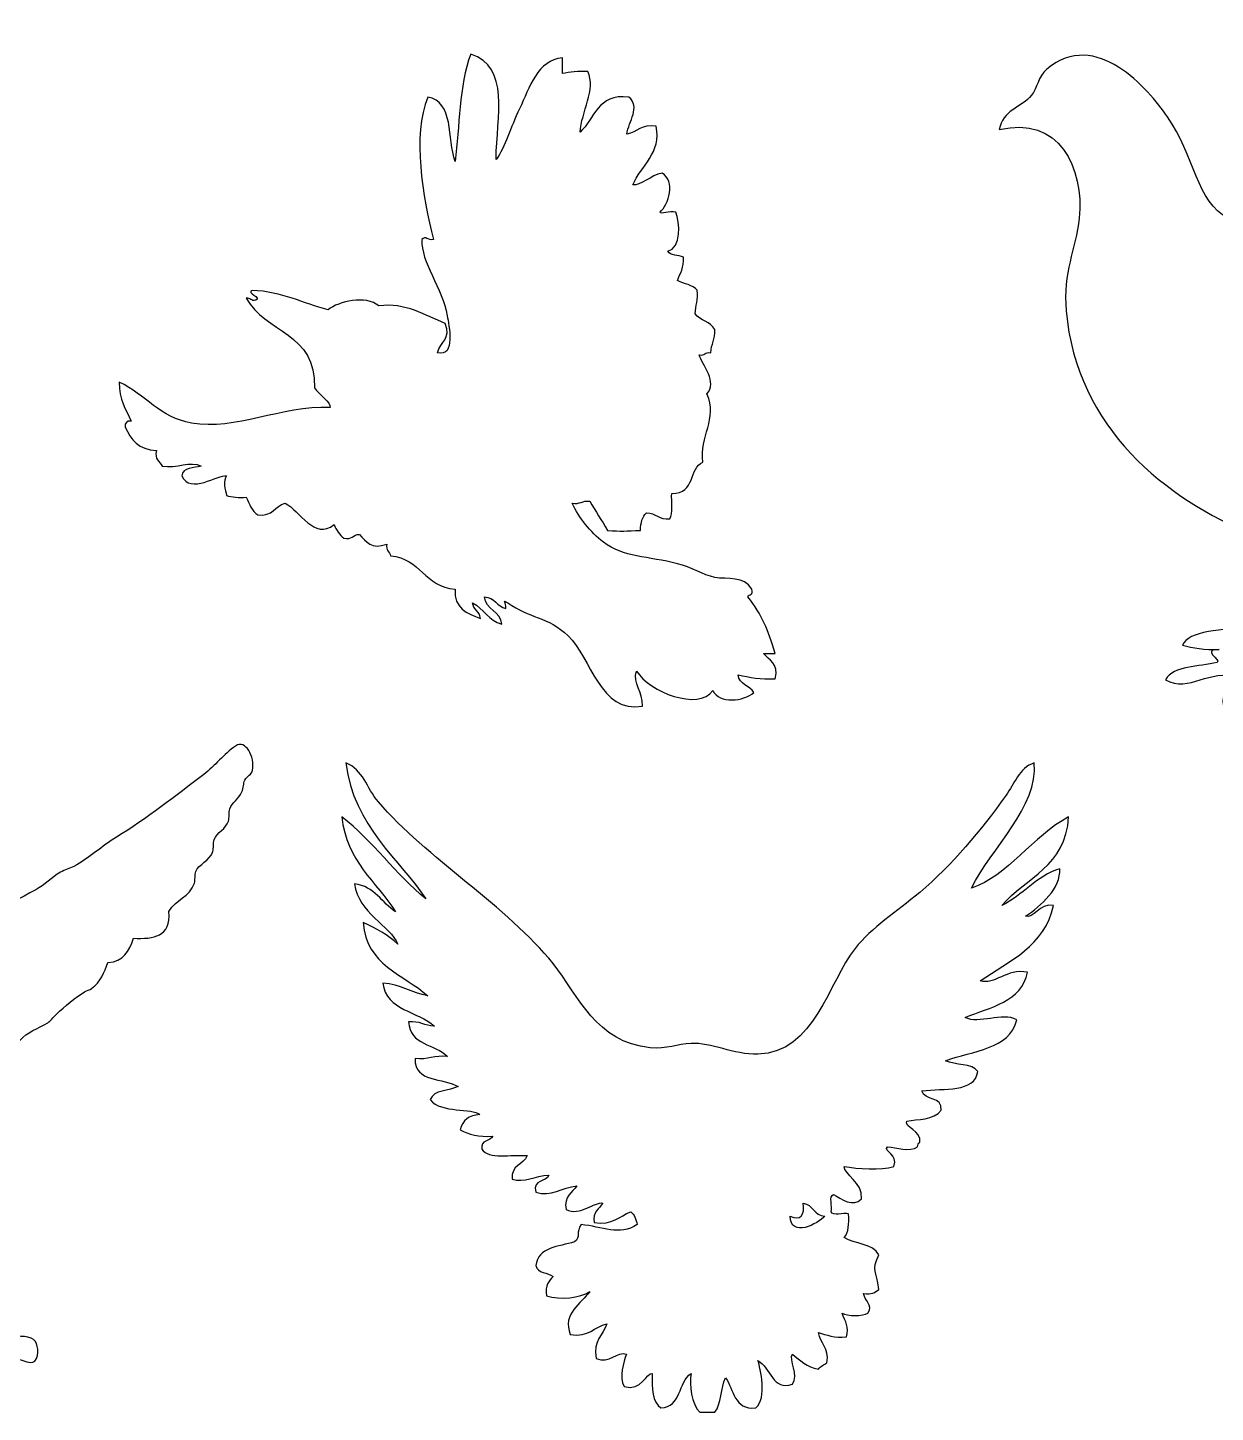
# Model space of a CAD drawing. Header units: centimetres. Extents: x -64 to 65, y -66 to 66.
# Drawn here: x -51.9 to -42.33, y 54.97 to 66.13 of the extents above; entities that cross this region are included whole.
import ezdxf

# ---------------------------------------------------------------- set-up
doc = ezdxf.new("R2010")
doc.units = ezdxf.units.CM
doc.header["$MEASUREMENT"] = 0
doc.layers.add('Layer 1', color=7, linetype='Continuous')

msp = doc.modelspace()

# ---------------------------------------------------------------- linework, layer by layer
at = {"layer": 'Layer 1'}
for points, knots in [([(-38.2288, 61.01289), (-39.03639, 60.9663), (-39.49078, 61.43929), (-40.00138, 61.81228), (-40.00138, 61.81228), (-40.20318, 61.95968), (-40.31348, 62.15865), (-40.62701, 62.14245), (-40.62701, 62.14245), (-40.68136, 62.11435), (-40.55793, 62.12086), (-40.59227, 62.05556), (-40.59227, 62.05556), (-40.66217, 62.0436), (-40.69146, 62.0722), (-40.74867, 62.07294), (-40.74867, 62.07294), (-40.7538, 62.02725), (-40.68123, 62.05926), (-40.69652, 62.00343), (-40.69652, 62.00343), (-40.93867, 62.04566), (-41.15483, 61.96467), (-41.33954, 62.03817), (-41.33954, 62.03817), (-41.49551, 61.97075), (-41.43214, 61.78044), (-41.60021, 61.74276), (-41.60021, 61.74276), (-41.63625, 61.58763), (-41.72107, 61.4813), (-41.73925, 61.30829), (-41.73925, 61.30829), (-41.67559, 61.20976), (-41.43032, 61.29281), (-41.39167, 61.16925), (-41.39167, 61.16925), (-41.50565, 61.08056), (-41.82228, 61.26167), (-41.89562, 61.08236), (-41.89562, 61.08236), (-41.79042, 60.97552), (-41.5609, 61.09966), (-41.56545, 60.8912), (-41.56545, 60.8912), (-41.68861, 60.89911), (-41.81498, 60.93671), (-41.99992, 60.92594), (-41.99992, 60.92594), (-42.11676, 60.86903), (-42.0666, 60.64508), (-42.26059, 60.66527), (-42.26059, 60.66527), (-42.29988, 60.75115), (-42.17709, 60.8091), (-42.15634, 60.8912), (-42.15634, 60.8912), (-42.36795, 60.97261), (-42.53861, 60.76446), (-42.72982, 60.87382), (-42.72982, 60.87382), (-42.66113, 60.9905), (-42.46058, 60.97534), (-42.31273, 61.01283), (-42.31273, 61.01283), (-42.27521, 61.03371), (-42.44841, 61.11787), (-42.29535, 61.11713), (-42.29535, 61.11713), (-42.41478, 61.11279), (-42.50882, 61.13107), (-42.59078, 61.15187), (-42.59078, 61.15187), (-42.55035, 61.268), (-42.25838, 61.28276), (-42.05206, 61.29091), (-42.05206, 61.29091), (-41.99711, 61.4155), (-41.98247, 61.58047), (-41.9304, 61.70797), (-41.9304, 61.70797), (-41.97972, 61.79372), (-42.03827, 61.93707), (-42.01729, 62.03814), (-42.01729, 62.03814), (-42.72926, 62.33265), (-43.4467, 62.89981), (-43.5292, 63.84548), (-43.5292, 63.84548), (-43.55637, 64.15705), (-43.4526, 64.3398), (-43.42495, 64.59274), (-43.42495, 64.59274), (-43.38074, 64.99665), (-43.59124, 65.42385), (-44.06794, 65.30524), (-44.06794, 65.30524), (-44.04423, 65.46124), (-43.89138, 65.48127), (-43.80727, 65.58329), (-43.80727, 65.58329), (-43.76261, 65.63748), (-43.75525, 65.7331), (-43.68564, 65.79183), (-43.68564, 65.79183), (-43.28871, 66.12663), (-42.86699, 65.63117), (-42.71245, 65.40951), (-42.71245, 65.40951), (-42.49631, 65.09944), (-42.47464, 64.71781), (-42.22585, 64.59274), (-42.22585, 64.59274), (-42.06234, 64.51053), (-41.8915, 64.49291), (-41.75666, 64.43632), (-41.75666, 64.43632), (-41.34277, 64.26278), (-41.05305, 63.94131), (-40.73132, 63.61955), (-40.73132, 63.61955), (-40.32447, 63.2127), (-39.91172, 62.82046), (-39.49746, 62.40308), (-39.49746, 62.40308), (-39.46161, 62.24198), (-39.33625, 62.17041), (-39.23679, 62.07288), (-39.23679, 62.07288), (-39.23457, 62.04174), (-39.25806, 62.03624), (-39.25415, 62.00337), (-39.25415, 62.00337), (-39.11858, 61.86677), (-39.01089, 61.70122), (-38.85447, 61.56892), (-38.85447, 61.56892), (-38.63441, 61.38288), (-38.30839, 61.28292), (-38.2288, 61.01289)], [0, 0, 0, 0, 0.02777778, 0.02777778, 0.02777778, 0.02777778, 0.05555556, 0.05555556, 0.05555556, 0.05555556, 0.08333333, 0.08333333, 0.08333333, 0.08333333, 0.11111111, 0.11111111, 0.11111111, 0.11111111, 0.13888889, 0.13888889, 0.13888889, 0.13888889, 0.16666667, 0.16666667, 0.16666667, 0.16666667, 0.19444444, 0.19444444, 0.19444444, 0.19444444, 0.22222222, 0.22222222, 0.22222222, 0.22222222, 0.25, 0.25, 0.25, 0.25, 0.27777778, 0.27777778, 0.27777778, 0.27777778, 0.30555556, 0.30555556, 0.30555556, 0.30555556, 0.33333333, 0.33333333, 0.33333333, 0.33333333, 0.36111111, 0.36111111, 0.36111111, 0.36111111, 0.38888889, 0.38888889, 0.38888889, 0.38888889, 0.41666667, 0.41666667, 0.41666667, 0.41666667, 0.44444444, 0.44444444, 0.44444444, 0.44444444, 0.47222222, 0.47222222, 0.47222222, 0.47222222, 0.5, 0.5, 0.5, 0.5, 0.52777778, 0.52777778, 0.52777778, 0.52777778, 0.55555556, 0.55555556, 0.55555556, 0.55555556, 0.58333333, 0.58333333, 0.58333333, 0.58333333, 0.61111111, 0.61111111, 0.61111111, 0.61111111, 0.63888889, 0.63888889, 0.63888889, 0.63888889, 0.66666667, 0.66666667, 0.66666667, 0.66666667, 0.69444444, 0.69444444, 0.69444444, 0.69444444, 0.72222222, 0.72222222, 0.72222222, 0.72222222, 0.75, 0.75, 0.75, 0.75, 0.77777778, 0.77777778, 0.77777778, 0.77777778, 0.80555556, 0.80555556, 0.80555556, 0.80555556, 0.83333333, 0.83333333, 0.83333333, 0.83333333, 0.86111111, 0.86111111, 0.86111111, 0.86111111, 0.88888889, 0.88888889, 0.88888889, 0.88888889, 0.91666667, 0.91666667, 0.91666667, 0.91666667, 0.94444444, 0.94444444, 0.94444444, 0.94444444, 1, 1, 1, 1]), ([(-48.04397, 61.44707), (-48.11488, 61.46527), (-48.13316, 61.53616), (-48.21698, 61.54145), (-48.21698, 61.54145), (-48.20383, 61.434), (-48.08858, 61.42868), (-48.07543, 61.32124), (-48.07543, 61.32124), (-48.18116, 61.35183), (-48.22423, 61.44504), (-48.31136, 61.49425), (-48.31136, 61.49425), (-48.30766, 61.43504), (-48.25212, 61.42765), (-48.24844, 61.36841), (-48.24844, 61.36841), (-48.35499, 61.40868), (-48.46278, 61.44768), (-48.45294, 61.60434), (-48.45294, 61.60434), (-48.69816, 61.6213), (-48.73083, 61.85075), (-48.97197, 61.87175), (-48.97197, 61.87175), (-48.98102, 61.90461), (-49.011, 61.91662), (-49.00343, 61.9661), (-49.00343, 61.9661), (-49.12255, 61.92104), (-49.17128, 61.98293), (-49.22364, 62.04473), (-49.22364, 62.04473), (-49.27518, 62.04386), (-49.28375, 62.00002), (-49.34948, 62.0133), (-49.34948, 62.0133), (-49.38205, 62.04362), (-49.40954, 62.07908), (-49.42811, 62.12342), (-49.42811, 62.12342), (-49.58694, 61.99563), (-49.70402, 62.23455), (-49.82133, 62.29643), (-49.82133, 62.29643), (-49.90544, 62.27569), (-49.92116, 62.18655), (-50.04152, 62.20205), (-50.04152, 62.20205), (-50.09176, 62.23044), (-50.10801, 62.29286), (-50.13587, 62.3436), (-50.13587, 62.3436), (-50.19664, 62.3405), (-50.25178, 62.34307), (-50.29316, 62.35934), (-50.29316, 62.35934), (-50.30687, 62.39831), (-50.3239, 62.48129), (-50.29316, 62.51663), (-50.29316, 62.51663), (-50.36081, 62.52909), (-50.58685, 62.36354), (-50.65492, 62.51663), (-50.65492, 62.51663), (-50.64516, 62.5855), (-50.55829, 62.57727), (-50.49763, 62.59526), (-50.49763, 62.59526), (-50.58632, 62.64156), (-50.69556, 62.57333), (-50.81219, 62.59526), (-50.81219, 62.59526), (-50.83349, 62.63164), (-50.87543, 62.64736), (-50.85939, 62.7211), (-50.85939, 62.7211), (-51.00253, 62.72475), (-51.06402, 62.81008), (-51.11104, 62.90985), (-51.11104, 62.90985), (-51.1139, 62.94417), (-51.09818, 62.95991), (-51.06384, 62.95703), (-51.06384, 62.95703), (-51.10265, 63.05453), (-51.16398, 63.12956), (-51.15822, 63.27159), (-51.15822, 63.27159), (-50.94475, 63.16748), (-50.83138, 62.98661), (-50.57624, 62.94128), (-50.57624, 62.94128), (-50.22075, 62.87812), (-49.85615, 63.08204), (-49.45951, 63.06712), (-49.45951, 63.06712), (-49.45155, 63.10707), (-49.55145, 63.17404), (-49.58532, 63.22441), (-49.58532, 63.22441), (-49.56683, 63.66759), (-49.98677, 63.6723), (-50.13581, 63.94791), (-50.13581, 63.94791), (-50.09792, 63.95434), (-50.10163, 63.9192), (-50.05718, 63.93219), (-50.05718, 63.93219), (-50.00712, 63.94846), (-50.1387, 63.99453), (-50.08864, 64.01082), (-50.08864, 64.01082), (-49.84332, 63.99923), (-49.6793, 63.90631), (-49.4752, 63.85353), (-49.4752, 63.85353), (-49.39074, 63.92407), (-49.17175, 63.97418), (-49.06623, 63.88499), (-49.06623, 63.88499), (-48.85382, 63.91513), (-48.69473, 63.80898), (-48.53148, 63.74344), (-48.53148, 63.74344), (-48.48187, 63.61977), (-48.57149, 63.59879), (-48.59437, 63.50751), (-48.59437, 63.50751), (-48.44589, 63.46843), (-48.50306, 63.73188), (-48.51571, 63.80636), (-48.51571, 63.80636), (-48.55352, 64.02856), (-48.73053, 64.23903), (-48.72018, 64.4198), (-48.72018, 64.4198), (-48.68729, 64.45406), (-48.67531, 64.41192), (-48.62583, 64.4198), (-48.62583, 64.4198), (-48.71441, 64.76259), (-48.79903, 65.26075), (-48.67301, 65.56799), (-48.67301, 65.56799), (-48.46211, 65.53248), (-48.51458, 65.23356), (-48.45282, 65.04893), (-48.45282, 65.04893), (-48.4157, 65.33121), (-48.42123, 65.65517), (-48.32698, 65.91401), (-48.32698, 65.91401), (-48.00707, 65.80857), (-48.1178, 65.41887), (-48.12248, 65.06464), (-48.12248, 65.06464), (-48.04858, 65.16555), (-48.00498, 65.32264), (-47.93375, 65.47361), (-47.93375, 65.47361), (-47.85398, 65.64268), (-47.78741, 65.86906), (-47.5877, 65.88255), (-47.5877, 65.88255), (-47.5877, 65.84059), (-47.5877, 65.79868), (-47.5877, 65.75671), (-47.5877, 65.75671), (-47.52753, 65.76994), (-47.46147, 65.77727), (-47.38326, 65.77245), (-47.38326, 65.77245), (-47.31516, 65.63164), (-47.43507, 65.44707), (-47.44615, 65.28485), (-47.44615, 65.28485), (-47.32754, 65.39169), (-47.30671, 65.59632), (-47.0529, 65.56798), (-47.0529, 65.56798), (-46.9567, 65.48757), (-47.05401, 65.37346), (-47.06867, 65.26913), (-47.06867, 65.26913), (-46.98543, 65.28551), (-46.95127, 65.35099), (-46.83271, 65.33205), (-46.83271, 65.33205), (-46.78389, 65.12456), (-46.95876, 65.0082), (-47.02149, 64.86019), (-47.02149, 64.86019), (-46.96154, 64.84783), (-46.87168, 64.94076), (-46.78556, 64.95457), (-46.78556, 64.95457), (-46.67224, 64.89157), (-46.73463, 64.70128), (-46.80128, 64.64001), (-46.80128, 64.64001), (-46.79776, 64.61755), (-46.72299, 64.65459), (-46.67547, 64.64001), (-46.67547, 64.64001), (-46.6402, 64.55942), (-46.62925, 64.35132), (-46.73836, 64.32542), (-46.73836, 64.32542), (-46.71788, 64.28822), (-46.65332, 64.2951), (-46.6125, 64.27822), (-46.6125, 64.27822), (-46.60702, 64.19408), (-46.64041, 64.14887), (-46.6597, 64.08949), (-46.6597, 64.08949), (-46.60824, 64.06232), (-46.53619, 64.05573), (-46.50241, 64.01086), (-46.50241, 64.01086), (-46.49183, 63.93212), (-46.51699, 63.8891), (-46.51818, 63.82213), (-46.51818, 63.82213), (-46.479, 63.76696), (-46.39314, 63.75837), (-46.36089, 63.69629), (-46.36089, 63.69629), (-46.3524, 63.61437), (-46.39108, 63.57969), (-46.39232, 63.50754), (-46.39232, 63.50754), (-46.44045, 63.51894), (-46.43862, 63.48039), (-46.4867, 63.49182), (-46.4867, 63.49182), (-46.46024, 63.41088), (-46.33483, 63.2696), (-46.42381, 63.17723), (-46.42381, 63.17723), (-46.33168, 62.97461), (-46.48723, 62.83438), (-46.45527, 62.62674), (-46.45527, 62.62674), (-46.57047, 62.58245), (-46.5112, 62.37136), (-46.70692, 62.37509), (-46.70692, 62.37509), (-46.71327, 62.30804), (-46.69168, 62.21303), (-46.72264, 62.17062), (-46.72264, 62.17062), (-46.81043, 62.16147), (-46.83292, 62.21761), (-46.91142, 62.2178), (-46.91142, 62.2178), (-46.94354, 62.18703), (-46.95833, 62.13887), (-46.95862, 62.07625), (-46.95862, 62.07625), (-47.07824, 62.07233), (-47.11039, 62.06789), (-47.22601, 62.07625), (-47.22601, 62.07625), (-47.26795, 62.1601), (-47.32396, 62.22995), (-47.36754, 62.31218), (-47.36754, 62.31218), (-47.42839, 62.32059), (-47.44435, 62.28408), (-47.50909, 62.29644), (-47.50909, 62.29644), (-47.45342, 62.17762), (-47.36333, 62.06459), (-47.25744, 61.98188), (-47.25744, 61.98188), (-47.10001, 61.85895), (-46.89668, 61.86856), (-46.65975, 61.80884), (-46.65975, 61.80884), (-46.55027, 61.78127), (-46.45446, 61.71706), (-46.36093, 61.69875), (-46.36093, 61.69875), (-46.25832, 61.67867), (-46.12331, 61.71298), (-46.06208, 61.60437), (-46.06208, 61.60437), (-46.04406, 61.55489), (-46.08677, 61.56616), (-46.09354, 61.54148), (-46.09354, 61.54148), (-45.97895, 61.39569), (-45.93185, 61.27682), (-45.87335, 61.08534), (-45.87335, 61.08534), (-45.90478, 61.08534), (-45.93624, 61.08534), (-45.96773, 61.08534), (-45.96773, 61.08534), (-45.92283, 61.0306), (-45.84375, 61.01009), (-45.87335, 60.88087), (-45.87335, 60.88087), (-45.98881, 60.87547), (-46.08086, 60.89352), (-46.17217, 60.9123), (-46.17217, 60.9123), (-46.16341, 60.83192), (-46.0756, 60.83065), (-46.04636, 60.77075), (-46.04636, 60.77075), (-46.12849, 60.69899), (-46.32274, 60.67947), (-46.37667, 60.78649), (-46.37667, 60.78649), (-46.48877, 60.62142), (-46.88872, 60.774), (-46.99008, 60.94378), (-46.99008, 60.94378), (-47.02524, 60.83985), (-46.93732, 60.78093), (-46.94288, 60.66065), (-46.94288, 60.66065), (-47.28472, 60.59792), (-47.35693, 61.05255), (-47.54057, 61.22688), (-47.54057, 61.22688), (-47.70847, 61.38627), (-47.85505, 61.36687), (-48.02814, 61.49427), (-48.02814, 61.49427), (-48.08106, 61.52325), (-48.03603, 61.49615), (-48.04397, 61.44707)], [0, 0, 0, 0, 0.01176471, 0.01176471, 0.01176471, 0.01176471, 0.02352941, 0.02352941, 0.02352941, 0.02352941, 0.03529412, 0.03529412, 0.03529412, 0.03529412, 0.04705882, 0.04705882, 0.04705882, 0.04705882, 0.05882353, 0.05882353, 0.05882353, 0.05882353, 0.07058824, 0.07058824, 0.07058824, 0.07058824, 0.08235294, 0.08235294, 0.08235294, 0.08235294, 0.09411765, 0.09411765, 0.09411765, 0.09411765, 0.10588235, 0.10588235, 0.10588235, 0.10588235, 0.11764706, 0.11764706, 0.11764706, 0.11764706, 0.12941176, 0.12941176, 0.12941176, 0.12941176, 0.14117647, 0.14117647, 0.14117647, 0.14117647, 0.15294118, 0.15294118, 0.15294118, 0.15294118, 0.16470588, 0.16470588, 0.16470588, 0.16470588, 0.17647059, 0.17647059, 0.17647059, 0.17647059, 0.18823529, 0.18823529, 0.18823529, 0.18823529, 0.2, 0.2, 0.2, 0.2, 0.21176471, 0.21176471, 0.21176471, 0.21176471, 0.22352941, 0.22352941, 0.22352941, 0.22352941, 0.23529412, 0.23529412, 0.23529412, 0.23529412, 0.24705882, 0.24705882, 0.24705882, 0.24705882, 0.25882353, 0.25882353, 0.25882353, 0.25882353, 0.27058824, 0.27058824, 0.27058824, 0.27058824, 0.28235294, 0.28235294, 0.28235294, 0.28235294, 0.29411765, 0.29411765, 0.29411765, 0.29411765, 0.30588235, 0.30588235, 0.30588235, 0.30588235, 0.31764706, 0.31764706, 0.31764706, 0.31764706, 0.32941176, 0.32941176, 0.32941176, 0.32941176, 0.34117647, 0.34117647, 0.34117647, 0.34117647, 0.35294118, 0.35294118, 0.35294118, 0.35294118, 0.36470588, 0.36470588, 0.36470588, 0.36470588, 0.37647059, 0.37647059, 0.37647059, 0.37647059, 0.38823529, 0.38823529, 0.38823529, 0.38823529, 0.4, 0.4, 0.4, 0.4, 0.41176471, 0.41176471, 0.41176471, 0.41176471, 0.42352941, 0.42352941, 0.42352941, 0.42352941, 0.43529412, 0.43529412, 0.43529412, 0.43529412, 0.44705882, 0.44705882, 0.44705882, 0.44705882, 0.45882353, 0.45882353, 0.45882353, 0.45882353, 0.47058824, 0.47058824, 0.47058824, 0.47058824, 0.48235294, 0.48235294, 0.48235294, 0.48235294, 0.49411765, 0.49411765, 0.49411765, 0.49411765, 0.50588235, 0.50588235, 0.50588235, 0.50588235, 0.51764706, 0.51764706, 0.51764706, 0.51764706, 0.52941176, 0.52941176, 0.52941176, 0.52941176, 0.54117647, 0.54117647, 0.54117647, 0.54117647, 0.55294118, 0.55294118, 0.55294118, 0.55294118, 0.56470588, 0.56470588, 0.56470588, 0.56470588, 0.57647059, 0.57647059, 0.57647059, 0.57647059, 0.58823529, 0.58823529, 0.58823529, 0.58823529, 0.6, 0.6, 0.6, 0.6, 0.61176471, 0.61176471, 0.61176471, 0.61176471, 0.62352941, 0.62352941, 0.62352941, 0.62352941, 0.63529412, 0.63529412, 0.63529412, 0.63529412, 0.64705882, 0.64705882, 0.64705882, 0.64705882, 0.65882353, 0.65882353, 0.65882353, 0.65882353, 0.67058824, 0.67058824, 0.67058824, 0.67058824, 0.68235294, 0.68235294, 0.68235294, 0.68235294, 0.69411765, 0.69411765, 0.69411765, 0.69411765, 0.70588235, 0.70588235, 0.70588235, 0.70588235, 0.71764706, 0.71764706, 0.71764706, 0.71764706, 0.72941176, 0.72941176, 0.72941176, 0.72941176, 0.74117647, 0.74117647, 0.74117647, 0.74117647, 0.75294118, 0.75294118, 0.75294118, 0.75294118, 0.76470588, 0.76470588, 0.76470588, 0.76470588, 0.77647059, 0.77647059, 0.77647059, 0.77647059, 0.78823529, 0.78823529, 0.78823529, 0.78823529, 0.8, 0.8, 0.8, 0.8, 0.81176471, 0.81176471, 0.81176471, 0.81176471, 0.82352941, 0.82352941, 0.82352941, 0.82352941, 0.83529412, 0.83529412, 0.83529412, 0.83529412, 0.84705882, 0.84705882, 0.84705882, 0.84705882, 0.85882353, 0.85882353, 0.85882353, 0.85882353, 0.87058824, 0.87058824, 0.87058824, 0.87058824, 0.88235294, 0.88235294, 0.88235294, 0.88235294, 0.89411765, 0.89411765, 0.89411765, 0.89411765, 0.90588235, 0.90588235, 0.90588235, 0.90588235, 0.91764706, 0.91764706, 0.91764706, 0.91764706, 0.92941176, 0.92941176, 0.92941176, 0.92941176, 0.94117647, 0.94117647, 0.94117647, 0.94117647, 0.95294118, 0.95294118, 0.95294118, 0.95294118, 0.96470588, 0.96470588, 0.96470588, 0.96470588, 0.97647059, 0.97647059, 0.97647059, 0.97647059, 1, 1, 1, 1]), ([(-51.04392, 58.79116), (-51.08123, 58.68668), (-51.12374, 58.60336), (-51.2495, 58.59584), (-51.2495, 58.59584), (-51.27699, 58.51731), (-51.31165, 58.4387), (-51.38081, 58.38711), (-51.38081, 58.38711), (-51.39721, 58.37489), (-51.4173, 58.37293), (-51.43791, 58.36015), (-51.43791, 58.36015), (-51.51236, 58.31419), (-51.59528, 58.24305), (-51.66638, 58.17833), (-51.66638, 58.17833), (-51.6935, 58.15359), (-51.71258, 58.1251), (-51.73488, 58.11102), (-51.73488, 58.11102), (-51.81055, 58.06321), (-51.90649, 58.03501), (-51.95761, 57.9696), (-51.95761, 57.9696), (-51.97621, 57.94584), (-51.99709, 57.91137), (-52.01471, 57.88205), (-52.01471, 57.88205), (-52.05194, 57.82022), (-52.06435, 57.75119), (-52.1461, 57.73391), (-52.1461, 57.73391), (-52.16515, 57.63964), (-52.24439, 57.61636), (-52.26601, 57.52513), (-52.26601, 57.52513), (-52.28903, 57.5074), (-52.31379, 57.49169), (-52.34025, 57.47803), (-52.34025, 57.47803), (-52.34094, 57.40075), (-52.40261, 57.38262), (-52.43733, 57.33658), (-52.43733, 57.33658), (-52.46953, 57.29385), (-52.49213, 57.23273), (-52.54015, 57.20188), (-52.54015, 57.20188), (-52.52959, 57.03456), (-52.64998, 57.02162), (-52.71716, 56.94597), (-52.71716, 56.94597), (-52.74015, 56.89004), (-52.77614, 56.84942), (-52.81429, 56.81132), (-52.81429, 56.81132), (-52.86242, 56.64368), (-52.96013, 56.53433), (-53.08835, 56.46112), (-53.08835, 56.46112), (-53.13666, 56.34312), (-53.08525, 56.18228), (-53.12836, 56.07057), (-53.12836, 56.07057), (-53.07333, 56.02461), (-53.00692, 56.0121), (-52.93987, 55.9763), (-52.93987, 55.9763), (-52.86139, 55.93431), (-52.78858, 55.85967), (-52.70571, 55.82811), (-52.70571, 55.82811), (-52.63956, 55.80292), (-52.57662, 55.79758), (-52.51727, 55.76752), (-52.51727, 55.76752), (-52.49163, 55.7545), (-52.47047, 55.72008), (-52.44303, 55.70693), (-52.44303, 55.70693), (-52.42787, 55.69965), (-52.40723, 55.70735), (-52.38588, 55.70018), (-52.38588, 55.70018), (-52.36, 55.6915), (-52.34056, 55.66454), (-52.31738, 55.65978), (-52.31738, 55.65978), (-52.25541, 55.64711), (-52.19998, 55.67745), (-52.14606, 55.65978), (-52.14606, 55.65978), (-52.12548, 55.65306), (-52.10801, 55.61332), (-52.07182, 55.59919), (-52.07182, 55.59919), (-51.99988, 55.57114), (-51.89648, 55.59959), (-51.84909, 55.55874), (-51.84909, 55.55874), (-51.81271, 55.52741), (-51.79713, 55.43809), (-51.83766, 55.38369), (-51.83766, 55.38369), (-51.88431, 55.35805), (-51.92362, 55.39308), (-51.969, 55.39716), (-51.969, 55.39716), (-52.0425, 55.40364), (-52.12293, 55.3843), (-52.20316, 55.39716), (-52.20316, 55.39716), (-52.23248, 55.40182), (-52.25825, 55.42902), (-52.28883, 55.43754), (-52.28883, 55.43754), (-52.34119, 55.45217), (-52.39996, 55.44093), (-52.45446, 55.45098), (-52.45446, 55.45098), (-52.4796, 55.45564), (-52.50277, 55.4745), (-52.5287, 55.47794), (-52.5287, 55.47794), (-52.66509, 55.49614), (-52.8484, 55.46389), (-52.99127, 55.44426), (-52.99127, 55.44426), (-53.03048, 55.43886), (-53.07231, 55.44495), (-53.09975, 55.43754), (-53.09975, 55.43754), (-53.13462, 55.42815), (-53.15822, 55.39441), (-53.18542, 55.38367), (-53.18542, 55.38367), (-53.23905, 55.36256), (-53.30448, 55.34414), (-53.36814, 55.34327), (-53.36814, 55.34327), (-53.45662, 55.34195), (-53.53544, 55.38677), (-53.63087, 55.37018), (-53.63087, 55.37018), (-53.71792, 55.3551), (-53.78211, 55.29618), (-53.8536, 55.26914), (-53.8536, 55.26914), (-54.00732, 55.21109), (-54.2119, 55.23953), (-54.40756, 55.22204), (-54.40756, 55.22204), (-54.51009, 55.21286), (-54.60986, 55.18648), (-54.73877, 55.19508), (-54.73877, 55.19508), (-54.98663, 55.21172), (-55.18377, 55.28155), (-55.35557, 55.39714), (-55.35557, 55.39714), (-55.48725, 55.48572), (-55.62478, 55.5365), (-55.73818, 55.63955), (-55.73818, 55.63955), (-55.77652, 55.67437), (-55.82809, 55.75319), (-55.86952, 55.80788), (-55.86952, 55.80788), (-55.90138, 55.85), (-55.95657, 55.95062), (-56.0066, 55.96277), (-56.0066, 55.96277), (-56.07687, 55.97984), (-56.15863, 55.91716), (-56.2179, 55.97626), (-56.2179, 55.97626), (-56.25256, 56.07551), (-56.24378, 56.19671), (-56.18932, 56.24558), (-56.18932, 56.24558), (-56.11801, 56.30961), (-55.98128, 56.26135), (-55.99517, 56.40719), (-55.99517, 56.40719), (-55.93207, 56.53485), (-55.7612, 56.53535), (-55.62965, 56.58229), (-55.62965, 56.58229), (-55.64261, 56.6329), (-55.6899, 56.65063), (-55.72104, 56.68333), (-55.72104, 56.68333), (-55.81483, 56.7816), (-55.89334, 56.89201), (-55.98943, 56.9863), (-55.98943, 56.9863), (-56.22594, 57.21839), (-56.49296, 57.41823), (-56.81178, 57.56545), (-56.81178, 57.56545), (-56.87351, 57.59397), (-56.91878, 57.63723), (-56.97744, 57.67321), (-56.97744, 57.67321), (-57.01673, 57.69737), (-57.06317, 57.7089), (-57.10309, 57.73385), (-57.10309, 57.73385), (-57.13913, 57.75634), (-57.17585, 57.79224), (-57.2116, 57.80791), (-57.2116, 57.80791), (-57.3354, 57.86212), (-57.477, 57.84871), (-57.59421, 57.89549), (-57.59421, 57.89549), (-57.64649, 57.91631), (-57.70145, 57.9473), (-57.75412, 57.97627), (-57.75412, 57.97627), (-57.80775, 58.0058), (-57.86622, 58.02699), (-57.91401, 58.0571), (-57.91401, 58.0571), (-57.95383, 58.08218), (-57.985, 58.13573), (-58.02818, 58.16486), (-58.02818, 58.16486), (-58.09583, 58.21037), (-58.17185, 58.24461), (-58.22807, 58.29281), (-58.22807, 58.29281), (-58.29501, 58.35012), (-58.41418, 58.49953), (-58.46223, 58.60256), (-58.46223, 58.60256), (-58.51483, 58.71548), (-58.59487, 59.02222), (-58.50221, 59.11437), (-58.50221, 59.11437), (-58.4262, 59.1449), (-58.37243, 59.10273), (-58.31372, 59.08744), (-58.31372, 59.08744), (-58.2798, 59.0786), (-58.24138, 59.08434), (-58.21664, 59.07397), (-58.21664, 59.07397), (-58.17499, 59.0564), (-58.14986, 58.99965), (-58.10813, 58.97967), (-58.10813, 58.97967), (-58.08501, 58.96856), (-58.05688, 58.97459), (-58.03389, 58.9662), (-58.03389, 58.9662), (-57.96261, 58.94027), (-57.91689, 58.87764), (-57.86255, 58.83825), (-57.86255, 58.83825), (-57.70729, 58.8305), (-57.62554, 58.73612), (-57.53701, 58.64965), (-57.53701, 58.64965), (-57.41647, 58.67725), (-57.37315, 58.57782), (-57.30285, 58.53519), (-57.30285, 58.53519), (-57.21186, 58.47994), (-57.10163, 58.44645), (-57.04586, 58.35337), (-57.04586, 58.35337), (-56.94585, 58.35242), (-56.87838, 58.26421), (-56.8117, 58.21867), (-56.8117, 58.21867), (-56.77717, 58.1951), (-56.7377, 58.19269), (-56.69753, 58.17157), (-56.69753, 58.17157), (-56.63493, 58.13868), (-56.56688, 58.08262), (-56.49764, 58.04362), (-56.49764, 58.04362), (-56.47446, 58.03052), (-56.45277, 58.007), (-56.42914, 57.99644), (-56.42914, 57.99644), (-56.37831, 57.97379), (-56.32368, 57.97482), (-56.27491, 57.94934), (-56.27491, 57.94934), (-56.23199, 57.92685), (-56.19503, 57.89163), (-56.14926, 57.86851), (-56.14926, 57.86851), (-56.08087, 57.83396), (-56.0021, 57.83803), (-55.93228, 57.81464), (-55.93228, 57.81464), (-55.87915, 57.79683), (-55.81645, 57.76466), (-55.76096, 57.74056), (-55.76096, 57.74056), (-55.70566, 57.71654), (-55.64036, 57.69357), (-55.59533, 57.6665), (-55.59533, 57.6665), (-55.56347, 57.64732), (-55.54067, 57.6035), (-55.50966, 57.5857), (-55.50966, 57.5857), (-55.45923, 57.55668), (-55.40674, 57.54921), (-55.36118, 57.52506), (-55.36118, 57.52506), (-55.23439, 57.45799), (-55.10988, 57.36165), (-54.98997, 57.26246), (-54.98997, 57.26246), (-54.83455, 57.13377), (-54.69895, 56.99671), (-54.55026, 56.84489), (-54.55026, 56.84489), (-54.40223, 56.9748), (-54.29406, 57.17363), (-54.17336, 57.36345), (-54.17336, 57.36345), (-54.05877, 57.5436), (-53.93547, 57.73276), (-53.83639, 57.92916), (-53.83639, 57.92916), (-53.81993, 57.96181), (-53.81499, 58.00512), (-53.79646, 58.03685), (-53.79646, 58.03685), (-53.7695, 58.08302), (-53.71441, 58.12559), (-53.66507, 58.17158), (-53.66507, 58.17158), (-53.62067, 58.21299), (-53.57688, 58.26789), (-53.53373, 58.29951), (-53.53373, 58.29951), (-53.48235, 58.33721), (-53.42451, 58.34563), (-53.37384, 58.37357), (-53.37384, 58.37357), (-53.30642, 58.41077), (-53.23758, 58.50883), (-53.15686, 58.52848), (-53.15686, 58.52848), (-53.13315, 58.53422), (-53.09304, 58.52245), (-53.05978, 58.52848), (-53.05978, 58.52848), (-53.01165, 58.53716), (-52.93958, 58.57592), (-52.88846, 58.60928), (-52.88846, 58.60928), (-52.8678, 58.62269), (-52.84988, 58.65868), (-52.82562, 58.66987), (-52.82562, 58.66987), (-52.81001, 58.67709), (-52.7885, 58.66926), (-52.77421, 58.67664), (-52.77421, 58.67664), (-52.74013, 58.69431), (-52.72865, 58.73218), (-52.69997, 58.7507), (-52.69997, 58.7507), (-52.67335, 58.76787), (-52.6334, 58.77464), (-52.60289, 58.7911), (-52.60289, 58.7911), (-52.36027, 58.92215), (-52.0773, 59.04581), (-51.83189, 59.1817), (-51.83189, 59.1817), (-51.76074, 59.22112), (-51.70124, 59.28137), (-51.63205, 59.32315), (-51.63205, 59.32315), (-51.59821, 59.34352), (-51.5581, 59.35135), (-51.52349, 59.37025), (-51.52349, 59.37025), (-51.40178, 59.43682), (-51.29674, 59.53487), (-51.18083, 59.60594), (-51.18083, 59.60594), (-50.93855, 59.75466), (-50.70326, 59.93738), (-50.47839, 60.111), (-50.47839, 60.111), (-50.38631, 60.18215), (-50.31512, 60.27393), (-50.22143, 60.33997), (-50.22143, 60.33997), (-50.14105, 60.39662), (-50.06395, 60.25231), (-50.08443, 60.14465), (-50.08443, 60.14465), (-50.09202, 60.10472), (-50.12631, 60.1034), (-50.14722, 60.06382), (-50.14722, 60.06382), (-50.15921, 60.04117), (-50.15553, 60.00122), (-50.17005, 59.96955), (-50.17005, 59.96955), (-50.19558, 59.91407), (-50.25165, 59.88211), (-50.26718, 59.8349), (-50.26718, 59.8349), (-50.27715, 59.80447), (-50.26959, 59.76314), (-50.27861, 59.73386), (-50.27861, 59.73386), (-50.29668, 59.6751), (-50.37201, 59.64229), (-50.39278, 59.58572), (-50.39278, 59.58572), (-50.40363, 59.55622), (-50.39606, 59.51624), (-50.40426, 59.49145), (-50.40426, 59.49145), (-50.43014, 59.41308), (-50.51774, 59.38771), (-50.54126, 59.32982), (-50.54126, 59.32982), (-50.55338, 59.30011), (-50.54361, 59.26309), (-50.55269, 59.23555), (-50.55269, 59.23555), (-50.59119, 59.11916), (-50.70231, 59.10847), (-50.7583, 59.00658), (-50.7583, 59.00658), (-50.74026, 58.80121), (-50.88255, 58.78494), (-51.04392, 58.79116)], [0, 0, 0, 0, 0.00892857, 0.00892857, 0.00892857, 0.00892857, 0.01785714, 0.01785714, 0.01785714, 0.01785714, 0.02678571, 0.02678571, 0.02678571, 0.02678571, 0.03571429, 0.03571429, 0.03571429, 0.03571429, 0.04464286, 0.04464286, 0.04464286, 0.04464286, 0.05357143, 0.05357143, 0.05357143, 0.05357143, 0.0625, 0.0625, 0.0625, 0.0625, 0.07142857, 0.07142857, 0.07142857, 0.07142857, 0.08035714, 0.08035714, 0.08035714, 0.08035714, 0.08928571, 0.08928571, 0.08928571, 0.08928571, 0.09821429, 0.09821429, 0.09821429, 0.09821429, 0.10714286, 0.10714286, 0.10714286, 0.10714286, 0.11607143, 0.11607143, 0.11607143, 0.11607143, 0.125, 0.125, 0.125, 0.125, 0.13392857, 0.13392857, 0.13392857, 0.13392857, 0.14285714, 0.14285714, 0.14285714, 0.14285714, 0.15178571, 0.15178571, 0.15178571, 0.15178571, 0.16071429, 0.16071429, 0.16071429, 0.16071429, 0.16964286, 0.16964286, 0.16964286, 0.16964286, 0.17857143, 0.17857143, 0.17857143, 0.17857143, 0.1875, 0.1875, 0.1875, 0.1875, 0.19642857, 0.19642857, 0.19642857, 0.19642857, 0.20535714, 0.20535714, 0.20535714, 0.20535714, 0.21428571, 0.21428571, 0.21428571, 0.21428571, 0.22321429, 0.22321429, 0.22321429, 0.22321429, 0.23214286, 0.23214286, 0.23214286, 0.23214286, 0.24107143, 0.24107143, 0.24107143, 0.24107143, 0.25, 0.25, 0.25, 0.25, 0.25892857, 0.25892857, 0.25892857, 0.25892857, 0.26785714, 0.26785714, 0.26785714, 0.26785714, 0.27678571, 0.27678571, 0.27678571, 0.27678571, 0.28571429, 0.28571429, 0.28571429, 0.28571429, 0.29464286, 0.29464286, 0.29464286, 0.29464286, 0.30357143, 0.30357143, 0.30357143, 0.30357143, 0.3125, 0.3125, 0.3125, 0.3125, 0.32142857, 0.32142857, 0.32142857, 0.32142857, 0.33035714, 0.33035714, 0.33035714, 0.33035714, 0.33928571, 0.33928571, 0.33928571, 0.33928571, 0.34821429, 0.34821429, 0.34821429, 0.34821429, 0.35714286, 0.35714286, 0.35714286, 0.35714286, 0.36607143, 0.36607143, 0.36607143, 0.36607143, 0.375, 0.375, 0.375, 0.375, 0.38392857, 0.38392857, 0.38392857, 0.38392857, 0.39285714, 0.39285714, 0.39285714, 0.39285714, 0.40178571, 0.40178571, 0.40178571, 0.40178571, 0.41071429, 0.41071429, 0.41071429, 0.41071429, 0.41964286, 0.41964286, 0.41964286, 0.41964286, 0.42857143, 0.42857143, 0.42857143, 0.42857143, 0.4375, 0.4375, 0.4375, 0.4375, 0.44642857, 0.44642857, 0.44642857, 0.44642857, 0.45535714, 0.45535714, 0.45535714, 0.45535714, 0.46428571, 0.46428571, 0.46428571, 0.46428571, 0.47321429, 0.47321429, 0.47321429, 0.47321429, 0.48214286, 0.48214286, 0.48214286, 0.48214286, 0.49107143, 0.49107143, 0.49107143, 0.49107143, 0.5, 0.5, 0.5, 0.5, 0.50892857, 0.50892857, 0.50892857, 0.50892857, 0.51785714, 0.51785714, 0.51785714, 0.51785714, 0.52678571, 0.52678571, 0.52678571, 0.52678571, 0.53571429, 0.53571429, 0.53571429, 0.53571429, 0.54464286, 0.54464286, 0.54464286, 0.54464286, 0.55357143, 0.55357143, 0.55357143, 0.55357143, 0.5625, 0.5625, 0.5625, 0.5625, 0.57142857, 0.57142857, 0.57142857, 0.57142857, 0.58035714, 0.58035714, 0.58035714, 0.58035714, 0.58928571, 0.58928571, 0.58928571, 0.58928571, 0.59821429, 0.59821429, 0.59821429, 0.59821429, 0.60714286, 0.60714286, 0.60714286, 0.60714286, 0.61607143, 0.61607143, 0.61607143, 0.61607143, 0.625, 0.625, 0.625, 0.625, 0.63392857, 0.63392857, 0.63392857, 0.63392857, 0.64285714, 0.64285714, 0.64285714, 0.64285714, 0.65178571, 0.65178571, 0.65178571, 0.65178571, 0.66071429, 0.66071429, 0.66071429, 0.66071429, 0.66964286, 0.66964286, 0.66964286, 0.66964286, 0.67857143, 0.67857143, 0.67857143, 0.67857143, 0.6875, 0.6875, 0.6875, 0.6875, 0.69642857, 0.69642857, 0.69642857, 0.69642857, 0.70535714, 0.70535714, 0.70535714, 0.70535714, 0.71428571, 0.71428571, 0.71428571, 0.71428571, 0.72321429, 0.72321429, 0.72321429, 0.72321429, 0.73214286, 0.73214286, 0.73214286, 0.73214286, 0.74107143, 0.74107143, 0.74107143, 0.74107143, 0.75, 0.75, 0.75, 0.75, 0.75892857, 0.75892857, 0.75892857, 0.75892857, 0.76785714, 0.76785714, 0.76785714, 0.76785714, 0.77678571, 0.77678571, 0.77678571, 0.77678571, 0.78571429, 0.78571429, 0.78571429, 0.78571429, 0.79464286, 0.79464286, 0.79464286, 0.79464286, 0.80357143, 0.80357143, 0.80357143, 0.80357143, 0.8125, 0.8125, 0.8125, 0.8125, 0.82142857, 0.82142857, 0.82142857, 0.82142857, 0.83035714, 0.83035714, 0.83035714, 0.83035714, 0.83928571, 0.83928571, 0.83928571, 0.83928571, 0.84821429, 0.84821429, 0.84821429, 0.84821429, 0.85714286, 0.85714286, 0.85714286, 0.85714286, 0.86607143, 0.86607143, 0.86607143, 0.86607143, 0.875, 0.875, 0.875, 0.875, 0.88392857, 0.88392857, 0.88392857, 0.88392857, 0.89285714, 0.89285714, 0.89285714, 0.89285714, 0.90178571, 0.90178571, 0.90178571, 0.90178571, 0.91071429, 0.91071429, 0.91071429, 0.91071429, 0.91964286, 0.91964286, 0.91964286, 0.91964286, 0.92857143, 0.92857143, 0.92857143, 0.92857143, 0.9375, 0.9375, 0.9375, 0.9375, 0.94642857, 0.94642857, 0.94642857, 0.94642857, 0.95535714, 0.95535714, 0.95535714, 0.95535714, 0.96428571, 0.96428571, 0.96428571, 0.96428571, 0.97321429, 0.97321429, 0.97321429, 0.97321429, 0.98214286, 0.98214286, 0.98214286, 0.98214286, 1, 1, 1, 1]), ([(-44.0486, 59.05632), (-43.87331, 59.13591), (-43.77452, 59.29201), (-43.57939, 59.35178), (-43.57939, 59.35178), (-43.57338, 59.1934), (-43.72925, 59.05108), (-43.85747, 58.96946), (-43.85747, 58.96946), (-43.79408, 58.94139), (-43.74492, 59.07662), (-43.63154, 59.05635), (-43.63154, 59.05635), (-43.70142, 58.72652), (-43.98505, 58.6105), (-44.22241, 58.44813), (-44.22241, 58.44813), (-44.10361, 58.41074), (-44.01275, 58.55108), (-43.84011, 58.51764), (-43.84011, 58.51764), (-43.89014, 58.27801), (-44.13946, 58.23774), (-44.34406, 58.1527), (-44.34406, 58.1527), (-44.23108, 58.09497), (-44.04677, 58.199), (-43.92697, 58.13532), (-43.92697, 58.13532), (-43.98589, 57.89304), (-44.28133, 57.88722), (-44.50048, 57.80515), (-44.50048, 57.80515), (-44.42489, 57.76488), (-44.28712, 57.78679), (-44.23976, 57.71826), (-44.23976, 57.71826), (-44.269, 57.54475), (-44.51204, 57.58502), (-44.69162, 57.56186), (-44.69162, 57.56186), (-44.67008, 57.47912), (-44.52409, 57.52082), (-44.5352, 57.40546), (-44.5352, 57.40546), (-44.59793, 57.32614), (-44.72755, 57.33363), (-44.81328, 57.31854), (-44.81328, 57.31854), (-44.84029, 57.26758), (-44.69086, 57.24451), (-44.70901, 57.14476), (-44.70901, 57.14476), (-44.72592, 57.14428), (-44.7225, 57.12349), (-44.72637, 57.11002), (-44.72637, 57.11002), (-44.79122, 57.06671), (-44.89509, 57.10793), (-44.96965, 57.11002), (-44.96965, 57.11002), (-45.00344, 57.07507), (-44.87964, 57.05033), (-44.9175, 56.95362), (-44.9175, 56.95362), (-45.0196, 56.91957), (-45.21262, 56.93338), (-45.31721, 56.95362), (-45.31721, 56.95362), (-45.31872, 56.88803), (-45.16719, 56.82583), (-45.1782, 56.69293), (-45.1782, 56.69293), (-45.24265, 56.61617), (-45.34531, 56.69521), (-45.40413, 56.7277), (-45.40413, 56.7277), (-45.44329, 56.71476), (-45.4109, 56.6302), (-45.42149, 56.58866), (-45.42149, 56.58866), (-45.40858, 56.54948), (-45.32396, 56.58189), (-45.28248, 56.57128), (-45.28248, 56.57128), (-45.27716, 56.49071), (-45.28264, 56.42084), (-45.31722, 56.38012), (-45.31722, 56.38012), (-45.23351, 56.32482), (-45.0837, 56.33562), (-45.03914, 56.24108), (-45.03914, 56.24108), (-45.09981, 56.10516), (-45.05621, 56.11969), (-45.03914, 55.96303), (-45.03914, 55.96303), (-45.06824, 55.93998), (-45.09737, 55.91699), (-45.16085, 55.92829), (-45.16085, 55.92829), (-45.14974, 55.86347), (-45.08396, 55.84304), (-45.12608, 55.77187), (-45.12608, 55.77187), (-45.16593, 55.7447), (-45.29475, 55.7447), (-45.3346, 55.77187), (-45.3346, 55.77187), (-45.30901, 55.70273), (-45.27454, 55.65871), (-45.29986, 55.58071), (-45.29986, 55.58071), (-45.39836, 55.56912), (-45.45779, 55.59656), (-45.52579, 55.61545), (-45.52579, 55.61545), (-45.51153, 55.52541), (-45.43784, 55.49485), (-45.45623, 55.37217), (-45.45623, 55.37217), (-45.47938, 55.35476), (-45.50867, 55.34352), (-45.52579, 55.32002), (-45.52579, 55.32002), (-45.61813, 55.33775), (-45.67419, 55.39172), (-45.73431, 55.44168), (-45.73431, 55.44168), (-45.76677, 55.39427), (-45.67912, 55.27444), (-45.73431, 55.1984), (-45.73431, 55.1984), (-45.8942, 55.14141), (-45.91171, 55.33403), (-46.01239, 55.38956), (-46.01239, 55.38956), (-45.99342, 55.32627), (-45.93704, 55.08637), (-46.02975, 55.00724), (-46.02975, 55.00724), (-46.20705, 54.99211), (-46.20586, 55.15549), (-46.27303, 55.25052), (-46.27303, 55.25052), (-46.31325, 55.16905), (-46.30589, 55.0401), (-46.35989, 54.97247), (-46.35989, 54.97247), (-46.40045, 54.97247), (-46.44101, 54.97247), (-46.48155, 54.97247), (-46.48155, 54.97247), (-46.54569, 55.03301), (-46.56847, 55.19771), (-46.55111, 55.28529), (-46.55111, 55.28529), (-46.65673, 55.21716), (-46.62739, 55.01404), (-46.79439, 55.00724), (-46.79439, 55.00724), (-46.86395, 55.05349), (-46.86927, 55.16403), (-46.8639, 55.28529), (-46.8639, 55.28529), (-46.91195, 55.29228), (-46.94854, 55.1386), (-47.08983, 55.18102), (-47.08983, 55.18102), (-47.13417, 55.25656), (-47.09367, 55.37602), (-47.07242, 55.44169), (-47.07242, 55.44169), (-47.14291, 55.47045), (-47.21143, 55.35911), (-47.3157, 55.40695), (-47.3157, 55.40695), (-47.34258, 55.55543), (-47.25887, 55.5934), (-47.22884, 55.685), (-47.22884, 55.685), (-47.3338, 55.66251), (-47.37415, 55.57546), (-47.52427, 55.59811), (-47.52427, 55.59811), (-47.59409, 55.7693), (-47.43214, 55.85145), (-47.36785, 55.94567), (-47.36785, 55.94567), (-47.44201, 55.89519), (-47.60764, 55.87328), (-47.71543, 55.9109), (-47.71543, 55.9109), (-47.7317, 55.9967), (-47.69424, 56.02877), (-47.66328, 56.06732), (-47.66328, 56.06732), (-47.70659, 56.09931), (-47.78875, 56.09248), (-47.80229, 56.15421), (-47.80229, 56.15421), (-47.78321, 56.30309), (-47.61915, 56.30703), (-47.4895, 56.34537), (-47.4895, 56.34537), (-47.43804, 56.38323), (-47.48154, 56.42599), (-47.43735, 56.48441), (-47.43735, 56.48441), (-47.26934, 56.46994), (-47.12734, 56.3903), (-46.98555, 56.48441), (-46.98555, 56.48441), (-46.9933, 56.52881), (-47.00989, 56.56431), (-47.0377, 56.58866), (-47.0377, 56.58866), (-47.12866, 56.55223), (-47.18142, 56.47751), (-47.33313, 56.50177), (-47.33313, 56.50177), (-47.34594, 56.58988), (-47.29003, 56.6093), (-47.26357, 56.65817), (-47.26357, 56.65817), (-47.32667, 56.67061), (-47.44558, 56.5498), (-47.559, 56.60605), (-47.559, 56.60605), (-47.57673, 56.71641), (-47.50664, 56.73903), (-47.47214, 56.79721), (-47.47214, 56.79721), (-47.59287, 56.7866), (-47.67979, 56.70259), (-47.80231, 56.74509), (-47.80231, 56.74509), (-47.82991, 56.85375), (-47.71762, 56.82253), (-47.69809, 56.8841), (-47.69809, 56.8841), (-47.80924, 56.87767), (-47.89581, 56.81991), (-47.99352, 56.84936), (-47.99352, 56.84936), (-48.00469, 56.9648), (-47.90092, 56.96533), (-47.87181, 57.04052), (-47.87181, 57.04052), (-47.99915, 57.05224), (-48.18529, 57.00512), (-48.2368, 57.09267), (-48.2368, 57.09267), (-48.24998, 57.16958), (-48.16909, 57.15241), (-48.14988, 57.19694), (-48.14988, 57.19694), (-48.26135, 57.18974), (-48.34445, 57.21091), (-48.41055, 57.24906), (-48.41055, 57.24906), (-48.39396, 57.32515), (-48.34266, 57.36648), (-48.25418, 57.37072), (-48.25418, 57.37072), (-48.31501, 57.43139), (-48.56485, 57.37413), (-48.65383, 57.49235), (-48.65383, 57.49235), (-48.62221, 57.5708), (-48.50222, 57.56085), (-48.42796, 57.59662), (-48.42796, 57.59662), (-48.54636, 57.66938), (-48.78033, 57.62652), (-48.77549, 57.82255), (-48.77549, 57.82255), (-48.66971, 57.80945), (-48.61793, 57.8503), (-48.51482, 57.83993), (-48.51482, 57.83993), (-48.61258, 57.9391), (-48.81883, 57.92981), (-48.82761, 58.11798), (-48.82761, 58.11798), (-48.73712, 58.12735), (-48.69884, 58.08462), (-48.61909, 58.08324), (-48.61909, 58.08324), (-48.75077, 58.20646), (-49.0067, 58.20537), (-49.03618, 58.4308), (-49.03618, 58.4308), (-48.89235, 58.41821), (-48.8007, 58.35346), (-48.67124, 58.32653), (-48.67124, 58.32653), (-48.86674, 58.50176), (-49.16852, 58.57069), (-49.19255, 58.9174), (-49.19255, 58.9174), (-49.08942, 58.86996), (-48.99136, 58.81733), (-48.91453, 58.74362), (-48.91453, 58.74362), (-48.9739, 58.89287), (-49.23251, 58.99331), (-49.26211, 59.23022), (-49.26211, 59.23022), (-49.09854, 59.20839), (-49.04444, 59.07713), (-48.93191, 59.00429), (-48.93191, 59.00429), (-49.08833, 59.24757), (-49.32439, 59.41122), (-49.36636, 59.76894), (-49.36636, 59.76894), (-49.11392, 59.57534), (-48.93517, 59.30809), (-48.68863, 59.10857), (-48.68863, 59.10857), (-48.88955, 59.41747), (-49.27347, 59.69385), (-49.33165, 60.20339), (-49.33165, 60.20339), (-49.19388, 60.15002), (-49.16763, 60.00413), (-49.07093, 59.8906), (-49.07093, 59.8906), (-48.69043, 59.44372), (-48.02464, 59.04118), (-47.66332, 58.58724), (-47.66332, 58.58724), (-47.45464, 58.32506), (-47.3191, 57.95287), (-46.88129, 57.90948), (-46.88129, 57.90948), (-46.74895, 57.89638), (-46.66031, 57.93768), (-46.55112, 57.94422), (-46.55112, 57.94422), (-46.38869, 57.95398), (-46.21057, 57.85217), (-46.0124, 57.85733), (-46.0124, 57.85733), (-45.55655, 57.86924), (-45.44241, 58.44317), (-45.23037, 58.70887), (-45.23037, 58.70887), (-45.09369, 58.88013), (-44.89808, 59.00097), (-44.70901, 59.1607), (-44.70901, 59.1607), (-44.4466, 59.38237), (-44.21797, 59.65867), (-44.01387, 59.94273), (-44.01387, 59.94273), (-43.94746, 60.03515), (-43.90782, 60.16318), (-43.788, 60.2034), (-43.788, 60.2034), (-43.74868, 59.85206), (-44.13381, 59.5185), (-44.29195, 59.19547), (-44.29195, 59.19547), (-44.00448, 59.29032), (-43.79607, 59.61481), (-43.50992, 59.76895), (-43.50992, 59.76895), (-43.52946, 59.37134), (-43.85418, 59.27897), (-44.0486, 59.05632)], [0, 0, 0, 0, 0.0106383, 0.0106383, 0.0106383, 0.0106383, 0.0212766, 0.0212766, 0.0212766, 0.0212766, 0.03191489, 0.03191489, 0.03191489, 0.03191489, 0.04255319, 0.04255319, 0.04255319, 0.04255319, 0.05319149, 0.05319149, 0.05319149, 0.05319149, 0.06382979, 0.06382979, 0.06382979, 0.06382979, 0.07446809, 0.07446809, 0.07446809, 0.07446809, 0.08510638, 0.08510638, 0.08510638, 0.08510638, 0.09574468, 0.09574468, 0.09574468, 0.09574468, 0.10638298, 0.10638298, 0.10638298, 0.10638298, 0.11702128, 0.11702128, 0.11702128, 0.11702128, 0.12765957, 0.12765957, 0.12765957, 0.12765957, 0.13829787, 0.13829787, 0.13829787, 0.13829787, 0.14893617, 0.14893617, 0.14893617, 0.14893617, 0.15957447, 0.15957447, 0.15957447, 0.15957447, 0.17021277, 0.17021277, 0.17021277, 0.17021277, 0.18085106, 0.18085106, 0.18085106, 0.18085106, 0.19148936, 0.19148936, 0.19148936, 0.19148936, 0.20212766, 0.20212766, 0.20212766, 0.20212766, 0.21276596, 0.21276596, 0.21276596, 0.21276596, 0.22340426, 0.22340426, 0.22340426, 0.22340426, 0.23404255, 0.23404255, 0.23404255, 0.23404255, 0.24468085, 0.24468085, 0.24468085, 0.24468085, 0.25531915, 0.25531915, 0.25531915, 0.25531915, 0.26595745, 0.26595745, 0.26595745, 0.26595745, 0.27659574, 0.27659574, 0.27659574, 0.27659574, 0.28723404, 0.28723404, 0.28723404, 0.28723404, 0.29787234, 0.29787234, 0.29787234, 0.29787234, 0.30851064, 0.30851064, 0.30851064, 0.30851064, 0.31914894, 0.31914894, 0.31914894, 0.31914894, 0.32978723, 0.32978723, 0.32978723, 0.32978723, 0.34042553, 0.34042553, 0.34042553, 0.34042553, 0.35106383, 0.35106383, 0.35106383, 0.35106383, 0.36170213, 0.36170213, 0.36170213, 0.36170213, 0.37234043, 0.37234043, 0.37234043, 0.37234043, 0.38297872, 0.38297872, 0.38297872, 0.38297872, 0.39361702, 0.39361702, 0.39361702, 0.39361702, 0.40425532, 0.40425532, 0.40425532, 0.40425532, 0.41489362, 0.41489362, 0.41489362, 0.41489362, 0.42553191, 0.42553191, 0.42553191, 0.42553191, 0.43617021, 0.43617021, 0.43617021, 0.43617021, 0.44680851, 0.44680851, 0.44680851, 0.44680851, 0.45744681, 0.45744681, 0.45744681, 0.45744681, 0.46808511, 0.46808511, 0.46808511, 0.46808511, 0.4787234, 0.4787234, 0.4787234, 0.4787234, 0.4893617, 0.4893617, 0.4893617, 0.4893617, 0.5, 0.5, 0.5, 0.5, 0.5106383, 0.5106383, 0.5106383, 0.5106383, 0.5212766, 0.5212766, 0.5212766, 0.5212766, 0.53191489, 0.53191489, 0.53191489, 0.53191489, 0.54255319, 0.54255319, 0.54255319, 0.54255319, 0.55319149, 0.55319149, 0.55319149, 0.55319149, 0.56382979, 0.56382979, 0.56382979, 0.56382979, 0.57446809, 0.57446809, 0.57446809, 0.57446809, 0.58510638, 0.58510638, 0.58510638, 0.58510638, 0.59574468, 0.59574468, 0.59574468, 0.59574468, 0.60638298, 0.60638298, 0.60638298, 0.60638298, 0.61702128, 0.61702128, 0.61702128, 0.61702128, 0.62765957, 0.62765957, 0.62765957, 0.62765957, 0.63829787, 0.63829787, 0.63829787, 0.63829787, 0.64893617, 0.64893617, 0.64893617, 0.64893617, 0.65957447, 0.65957447, 0.65957447, 0.65957447, 0.67021277, 0.67021277, 0.67021277, 0.67021277, 0.68085106, 0.68085106, 0.68085106, 0.68085106, 0.69148936, 0.69148936, 0.69148936, 0.69148936, 0.70212766, 0.70212766, 0.70212766, 0.70212766, 0.71276596, 0.71276596, 0.71276596, 0.71276596, 0.72340426, 0.72340426, 0.72340426, 0.72340426, 0.73404255, 0.73404255, 0.73404255, 0.73404255, 0.74468085, 0.74468085, 0.74468085, 0.74468085, 0.75531915, 0.75531915, 0.75531915, 0.75531915, 0.76595745, 0.76595745, 0.76595745, 0.76595745, 0.77659574, 0.77659574, 0.77659574, 0.77659574, 0.78723404, 0.78723404, 0.78723404, 0.78723404, 0.79787234, 0.79787234, 0.79787234, 0.79787234, 0.80851064, 0.80851064, 0.80851064, 0.80851064, 0.81914894, 0.81914894, 0.81914894, 0.81914894, 0.82978723, 0.82978723, 0.82978723, 0.82978723, 0.84042553, 0.84042553, 0.84042553, 0.84042553, 0.85106383, 0.85106383, 0.85106383, 0.85106383, 0.86170213, 0.86170213, 0.86170213, 0.86170213, 0.87234043, 0.87234043, 0.87234043, 0.87234043, 0.88297872, 0.88297872, 0.88297872, 0.88297872, 0.89361702, 0.89361702, 0.89361702, 0.89361702, 0.90425532, 0.90425532, 0.90425532, 0.90425532, 0.91489362, 0.91489362, 0.91489362, 0.91489362, 0.92553191, 0.92553191, 0.92553191, 0.92553191, 0.93617021, 0.93617021, 0.93617021, 0.93617021, 0.94680851, 0.94680851, 0.94680851, 0.94680851, 0.95744681, 0.95744681, 0.95744681, 0.95744681, 0.96808511, 0.96808511, 0.96808511, 0.96808511, 0.9787234, 0.9787234, 0.9787234, 0.9787234, 1, 1, 1, 1]), ([(-45.75164, 56.55387), (-45.75201, 56.37263), (-45.52555, 56.49095), (-45.47362, 56.55387), (-45.47362, 56.55387), (-45.56519, 56.55498), (-45.5658, 56.647), (-45.6474, 56.65814), (-45.6474, 56.65814), (-45.63258, 56.56408), (-45.67568, 56.50884), (-45.75164, 56.55387)], [0, 0, 0, 0, 0.25, 0.25, 0.25, 0.25, 0.5, 0.5, 0.5, 0.5, 1, 1, 1, 1])]:
    msp.add_open_spline(points, degree=3, knots=knots, dxfattribs=at)

doc.saveas('drawing.dxf')
